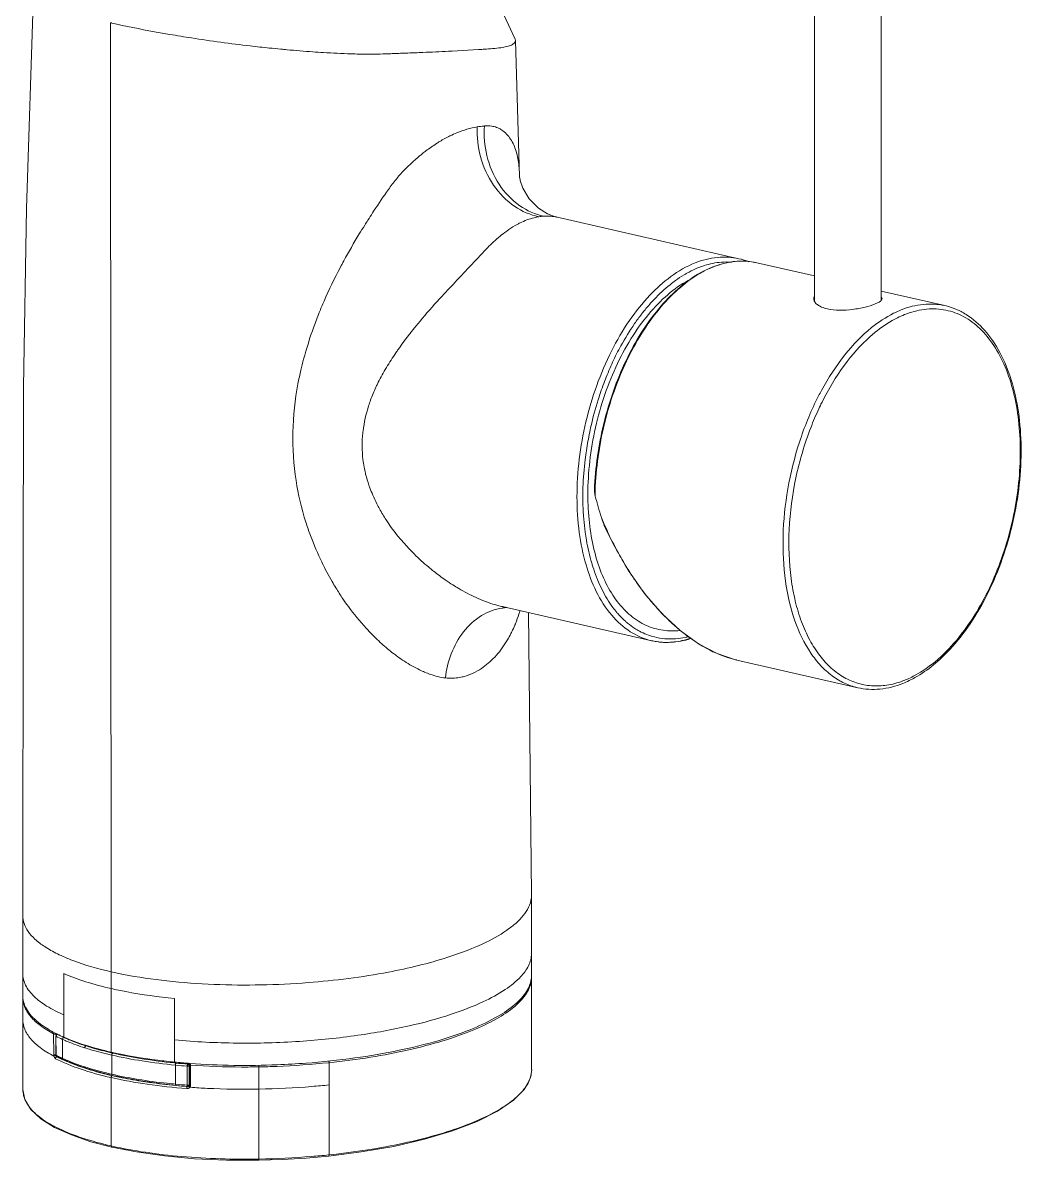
# Model space of a CAD drawing. Header units: inches. Extents: x 20229 to 21001, y -6726 to -5634.
# Drawn here: x 20398.7 to 20458.6, y -5849.9 to -5781.7 of the extents above; entities that cross this region are included whole.
import ezdxf

# ---------------------------------------------------------------- set-up
doc = ezdxf.new("R2010")
doc.units = ezdxf.units.IN
doc.header["$LTSCALE"] = 4.84
doc.header["$MEASUREMENT"] = 0
doc.layers.get('0').update_dxf_attribs({"linetype": 'CONTINUOUS', "lineweight": 13})

msp = doc.modelspace()

# ---------------------------------------------------------------- linework, layer by layer
at = {"color": 7, "linetype": 'Continuous'}
for p, q in [((20446.179, -5798.376), (20446.163, -5771.546)), ((20450.179, -5798.305), (20450.163, -5771.544)), ((20403.946, -5781.651), (20403.98, -5838.563)), ((20427.534, -5783.12), (20427.479, -5783.129)), ((20428.188, -5782.844), (20428.229, -5782.724)), ((20428.229, -5782.724), (20428.208, -5782.641)), ((20428.229, -5782.724), (20428.483, -5790.886)), ((20424.431, -5783.35), (20424.216, -5783.361)), ((20426.026, -5783.261), (20424.431, -5783.35)), ((20426.11, -5783.256), (20426.026, -5783.261)), ((20426.332, -5787.846), (20426.371, -5787.842)), ((20441.632, -5795.8), (20430.664, -5793.298)), ((20430.694, -5793.305), (20430.668, -5793.299)), ((20426.029, -5795.7), (20426.049, -5795.678)), ((20442.706, -5796.042), (20446.178, -5796.834)), ((20424.965, -5796.84), (20424.823, -5796.99)), ((20424.349, -5797.491), (20424.22, -5797.629)), ((20450.179, -5797.747), (20453.988, -5798.615)), ((20449.588, -5800.4), (20449.583, -5800.405)), ((20449.59, -5800.409), (20449.585, -5800.414)), ((20432.973, -5809.665), (20432.971, -5809.722)), ((20433.012, -5809.687), (20432.989, -5809.68)), ((20427.441, -5816.666), (20427.435, -5816.665)), ((20427.435, -5816.665), (20427.435, -5816.665)), ((20427.435, -5816.665), (20436.404, -5818.711)), ((20429.195, -5833.954), (20429.014, -5817.025)), ((20441.513, -5819.874), (20448.762, -5821.527)), ((20429.195, -5833.977), (20429.195, -5833.954)), ((20429.198, -5837.468), (20429.196, -5833.977)), ((20398.681, -5840.007), (20398.678, -5835.185)), ((20429.197, -5837.458), (20429.198, -5838.801)), ((20429.197, -5837.468), (20429.198, -5837.463)), ((20401.14, -5842.485), (20401.138, -5838.671)), ((20403.981, -5839.57), (20403.98, -5838.563)), ((20429.198, -5838.793), (20429.197, -5838.801)), ((20429.202, -5838.899), (20429.205, -5844.428)), ((20403.984, -5843.384), (20403.981, -5839.57)), ((20398.684, -5840.101), (20398.684, -5840.095)), ((20398.688, -5845.63), (20398.685, -5840.101)), ((20398.686, -5840.101), (20398.686, -5840.095)), ((20407.777, -5840.166), (20407.78, -5843.979)), ((20400.534, -5843.526), (20400.533, -5842.286)), ((20400.659, -5842.412), (20400.66, -5843.556)), ((20400.674, -5843.571), (20400.673, -5842.427)), ((20400.7, -5842.331), (20400.7, -5842.29)), ((20400.762, -5842.303), (20400.722, -5842.319)), ((20401.133, -5842.497), (20401.147, -5842.503)), ((20401.133, -5842.497), (20401.147, -5842.503)), ((20401.064, -5843.759), (20401.064, -5842.615)), ((20400.73, -5843.663), (20400.722, -5843.649)), ((20400.73, -5843.663), (20400.741, -5843.658)), ((20401.086, -5843.835), (20401.091, -5843.837)), ((20401.112, -5843.835), (20401.106, -5843.833)), ((20401.108, -5843.831), (20401.113, -5843.833)), ((20404.015, -5844.707), (20404.015, -5843.563)), ((20407.802, -5843.981), (20407.78, -5843.979)), ((20407.801, -5843.981), (20407.78, -5843.979)), ((20407.842, -5845.305), (20407.841, -5844.161)), ((20408.548, -5845.367), (20408.547, -5844.223)), ((20408.679, -5844.056), (20408.573, -5844.098)), ((20408.713, -5844.059), (20408.629, -5844.053)), ((20408.714, -5844.058), (20408.63, -5844.052)), ((20408.654, -5845.366), (20408.653, -5844.126)), ((20408.74, -5844.156), (20408.729, -5844.156)), ((20408.73, -5845.395), (20408.729, -5844.156)), ((20408.74, -5844.156), (20408.742, -5844.118)), ((20408.74, -5844.156), (20408.741, -5845.491)), ((20408.742, -5844.118), (20408.752, -5844.061)), ((20412.838, -5844.172), (20412.841, -5844.267)), ((20412.845, -5849.796), (20412.842, -5844.267)), ((20417.052, -5844.015), (20417.055, -5849.544)), ((20429.206, -5844.424), (20429.206, -5844.428)), ((20403.988, -5849.009), (20403.985, -5844.909)), ((20404.046, -5844.79), (20404.056, -5844.792)), ((20404.046, -5844.79), (20404.056, -5844.792)), ((20407.337, -5845.252), (20407.33, -5845.251)), ((20407.337, -5845.252), (20407.33, -5845.252)), ((20398.69, -5845.63), (20398.69, -5845.629)), ((20407.863, -5845.373), (20407.855, -5845.366)), ((20407.865, -5845.374), (20407.863, -5845.373)), ((20408.568, -5845.435), (20408.543, -5845.445)), ((20408.562, -5845.432), (20408.553, -5845.413)), ((20408.566, -5845.435), (20408.562, -5845.432)), ((20408.604, -5845.433), (20408.604, -5845.433)), ((20408.605, -5845.434), (20408.636, -5845.413)), ((20408.632, -5845.362), (20408.606, -5845.366)), ((20408.611, -5845.43), (20408.627, -5845.421)), ((20408.627, -5845.421), (20408.638, -5845.408)), ((20408.653, -5845.356), (20408.632, -5845.362)), ((20408.636, -5845.413), (20408.645, -5845.402)), ((20408.638, -5845.408), (20408.649, -5845.384)), ((20408.64, -5845.414), (20408.641, -5845.405)), ((20408.649, -5845.384), (20408.653, -5845.356)), ((20408.654, -5845.366), (20408.651, -5845.385)), ((20408.655, -5845.37), (20408.654, -5845.366)), ((20408.701, -5845.488), (20408.668, -5845.46)), ((20408.741, -5845.491), (20408.701, -5845.488)), ((20417.055, -5849.544), (20417.027, -5849.547)), ((20417.055, -5849.544), (20417.027, -5849.546))]:
    msp.add_line(p, q, dxfattribs=at)
for points in [[(20428.208, -5782.643), (20425.09, -5775.913), (20422.242, -5769.701), (20419.933, -5764.562)], [(20398.678, -5835.185), (20398.702, -5815.195), (20398.732, -5803.508), (20398.912, -5792.797), (20399.319, -5779.85)], [(20428.507, -5791.05), (20428.484, -5790.902), (20428.483, -5790.886)], [(20430.668, -5793.299), (20430.575, -5793.275), (20430.155, -5793.111), (20429.61, -5792.764), (20429.06, -5792.207), (20428.682, -5791.58), (20428.522, -5791.119), (20428.507, -5791.05)], [(20433.622, -5811.94), (20434.111, -5812.947), (20434.998, -5814.487), (20435.974, -5815.875), (20437.019, -5817.085), (20438.11, -5818.094), (20439.223, -5818.893), (20440.336, -5819.478), (20441.426, -5819.85), (20441.514, -5819.863)], [(20400.714, -5843.644), (20400.837, -5843.706), (20400.976, -5843.773), (20401.106, -5843.833)], [(20401.113, -5843.833), (20401.524, -5844.008), (20401.975, -5844.18), (20402.438, -5844.338)], [(20402.438, -5844.338), (20402.944, -5844.492), (20403.495, -5844.642), (20404.054, -5844.778)], [(20417.032, -5849.614), (20418.972, -5849.37), (20420.93, -5849.031), (20422.78, -5848.607), (20424.464, -5848.107), (20425.938, -5847.543), (20427.164, -5846.926), (20428.116, -5846.272), (20428.775, -5845.593), (20429.128, -5844.92), (20429.206, -5844.424)], [(20404.054, -5844.78), (20404.933, -5844.963), (20405.878, -5845.126), (20406.864, -5845.264), (20407.863, -5845.375)], [(20398.69, -5845.629), (20398.803, -5846.216), (20399.169, -5846.82), (20399.771, -5847.381), (20400.586, -5847.892), (20401.593, -5848.351), (20402.767, -5848.752), (20404.028, -5849.081)], [(20407.865, -5845.374), (20408.094, -5845.395), (20408.342, -5845.417), (20408.566, -5845.436)], [(20408.651, -5845.385), (20408.644, -5845.401), (20408.642, -5845.403)], [(20404.028, -5849.081), (20405.493, -5849.369), (20407.174, -5849.606), (20408.989, -5849.771), (20410.91, -5849.859), (20412.84, -5849.865)], [(20412.84, -5849.865), (20414.234, -5849.819), (20415.679, -5849.732), (20417.032, -5849.614)]]:
    msp.add_lwpolyline(points, dxfattribs=at)
for centre, radius, start, end in [((20408.692, -5760.209), 21.961, 257.51831, 257.69742), ((20422.443, -5694.62), 88.994, 260.33125, 261.18695), ((20417.614, -5745.117), 38.274, 263.79274, 264.81855), ((20421.879, -5702.871), 80.734, 264.51179, 264.77829), ((20421.471, -5707.689), 75.898, 264.75362, 265.92781), ((20418.585, -5750.388), 33.103, 265.66245, 266.76661), ((20419.329, -5760.516), 23.016, 268.85309, 269.20286), ((20418.654, -5722.599), 60.943, 271.98617, 272.11538), ((20418.169, -5699.425), 84.119, 271.86296, 272.45674), ((20417.478, -5664.285), 119.26, 272.06473, 272.50217), ((20413.917, -5576.129), 207.487, 272.42192, 272.84512), ((20426.499, -5789.478), 1.666, 53.68111, 59.09612), ((20429.58, -5798.12), 11.057, 128.77154, 129.92558), ((20424.265, -5790.554), 4.179, 13.59305, 15.34781), ((20430.118, -5796.062), 2.818, 92.02307, 93.74265), ((20430.122, -5796.188), 2.944, 90.49568, 92.02677), ((20430.135, -5796.157), 2.913, 86.52209, 90.74179), ((20430.133, -5795.98), 2.737, 85.36867, 86.2618), ((20430.223, -5795.26), 2.011, 78.79998, 81.17512), ((20430.251, -5795.113), 1.862, 77.16443, 78.76884), ((20468.297, -5824.597), 57.969, 147.54842, 147.89957), ((20431.517, -5799.466), 6.545, 124.99508, 125.58775), ((20431.419, -5799.326), 6.374, 124.24958, 124.99527), ((20432.786, -5801.079), 8.599, 130.32991, 131.08537), ((20451.655, -5819.381), 34.893, 136.6286, 137.20843), ((20441.115, -5809.195), 20.236, 136.81571, 137.09899), ((20435.68, -5804.172), 12.835, 134.75266, 136.56177), ((20447.879, -5812.067), 34.018, 151.69009, 152.40977), ((20440.717, -5799.791), 4.095, 69.49254, 77.0867), ((20440.753, -5799.635), 3.935, 67.85416, 77.08471), ((20442.167, -5801.504), 5.608, 111.77581, 112.09166), ((20598.269, -5961.145), 238.81, 136.57651, 136.74184), ((20474.472, -5844.996), 69.057, 136.69219, 137.41597), ((20462.136, -5833.408), 52.133, 137.61972, 137.7729), ((20441.232, -5809.058), 26.719, 157.96953, 159.94237), ((20398.847, -5782.242), 29.281, 321.6817, 322.24417), ((20455.212, -5806.859), 8.565, 128.15149, 131.04585), ((20438.395, -5813.191), 20.939, 142.33542, 145.21725), ((20455.55, -5807.253), 9.083, 131.06343, 131.60845), ((20440.078, -5814.24), 22.92, 146.05494, 148.67697), ((20439.85, -5814.171), 22.693, 145.28049, 145.87699), ((20449.92, -5809.375), 17.486, 153.26591, 156.87197), ((20434.246, -5806.876), 19.389, 166.90663, 169.39215), ((20431.442, -5809.004), 12.821, 149.23805, 153.66181), ((20440.239, -5814.3), 23.089, 148.75673, 149.11098), ((20450.976, -5809.813), 18.629, 156.90885, 160.38151), ((20429.101, -5807.763), 10.173, 155.28124, 159.91252), ((20429.987, -5808.204), 11.162, 154.0272, 155.12398), ((20428.171, -5807.398), 9.174, 160.05728, 162.41343), ((20461.638, -5811.869), 17.119, 152.14548, 153.3561), ((20461.316, -5811.699), 16.755, 151.47297, 152.14366), ((20462.847, -5812.462), 18.116, 154.99178, 158.89001), ((20462.269, -5812.196), 17.48, 154.59963, 154.97998), ((20462.179, -5812.153), 17.38, 154.45959, 154.5994), ((20462.009, -5812.072), 17.192, 153.49928, 154.46107), ((20452.201, -5810.269), 19.933, 166.65328, 169.83696), ((20425.978, -5807.023), 6.942, 173.53239, 186.75565), ((20426.34, -5807.018), 7.3, 173.04625, 173.88878), ((20451.62, -5810.2), 19.35, 169.73547, 172.98449), ((20426.382, -5806.946), 7.352, 186.97725, 190.60646), ((20426.506, -5806.923), 7.479, 190.6036, 193.49412), ((20426.604, -5806.854), 7.59, 193.83109, 195.56559), ((20426.948, -5806.77), 7.943, 195.48453, 200.472), ((20427.52, -5806.588), 8.543, 200.2741, 203.33119), ((20435.967, -5809.79), 2.957, 178.0097, 184.78105), ((20428.118, -5806.36), 9.183, 203.15944, 206.78581), ((20428.645, -5806.107), 9.767, 206.71931, 208.73094), ((20449, -5810.055), 16.725, 180.06248, 183.76086), ((20452.371, -5805.192), 19.947, 194.05551, 197.91238), ((20429.377, -5805.689), 10.61, 208.80633, 212.99053), ((20429.793, -5805.38), 11.127, 213.16037, 213.89328), ((20430.023, -5805.23), 11.402, 213.87211, 219.20048), ((20454.104, -5802.791), 22.403, 202.39261, 204.07301), ((20433.191, -5805.986), 18.408, 200.36503, 205.88243), ((20431.057, -5804.439), 12.703, 219.02051, 220.61181), ((20431.531, -5804.028), 13.329, 220.62734, 224.72207), ((20431.81, -5803.757), 13.719, 224.70448, 225.30413), ((20431.889, -5803.714), 13.806, 225.19357, 230.0837), ((20451.674, -5803.988), 19.693, 209.47195, 209.94206), ((20432.151, -5803.395), 14.218, 230.099, 230.41858), ((20431.561, -5804.205), 13.216, 235.22019, 237.61767), ((20449.514, -5805.362), 17.132, 213.87686, 216.36524), ((20432.178, -5806.457), 17.295, 211.66305, 214.25641), ((20448.71, -5805.96), 16.13, 216.34844, 219.30073), ((20430.096, -5806.852), 10.187, 245.51359, 246.01478), ((20429.458, -5808.33), 8.578, 245.89507, 248.00731), ((20429.581, -5808.09), 8.846, 247.84936, 251.29364), ((20447.997, -5806.549), 15.205, 219.28401, 222.36872), ((20428.799, -5810.684), 6.134, 256.83874, 257.15238), ((20428.799, -5810.684), 6.135, 257.1592, 257.62511), ((20427.915, -5819.888), 3.173, 93.52535, 98.46758), ((20428.738, -5810.965), 5.847, 257.61603, 259.52561), ((20447.284, -5807.205), 14.236, 222.35193, 225.27683), ((20422.941, -5815.54), 5.713, 336.88495, 337.22348), ((20422.875, -5815.512), 5.784, 337.22426, 337.89571), ((20445.54, -5809.101), 11.659, 229.53933, 231.39208), ((20437.517, -5814.766), 3.835, 255.67225, 265.21489), ((20437.51, -5797.9), 20.215, 270.29474, 271.67916), ((20437.272, -5814.905), 3.903, 257.15235, 261.43409), ((20437.285, -5814.792), 4.017, 261.49681, 271.78497), ((20444.193, -5810.957), 9.364, 237.78206, 238.21557), ((20426.874, -5811.808), 9.712, 233.88313, 236.90627), ((20425.31, -5814.597), 6.509, 247.16099, 250.35728), ((20424.245, -5817.548), 3.426, 285.552, 294.97148), ((20424.084, -5817.234), 3.779, 295.17926, 303.8939), ((20409.352, -5814.982), 24.185, 257.16733, 258.95113), ((20427.653, -5838.792), 1.544, 352.15454, 356.11168), ((20427.678, -5838.794), 1.52, 356.11801, 359.70894), ((20427.703, -5838.898), 1.499, 355.20413, 356.20099), ((20427.726, -5838.9), 1.476, 356.19478, 0.02643), ((20400.142, -5840.006), 1.461, 180.03327, 183.49265), ((20400.142, -5840.006), 1.461, 183.73959, 185.71025), ((20400.759, -5842.411), 0.1, 111.77562, 180.03435), ((20404.718, -5834.525), 8.877, 242.88891, 245.68884), ((20404.567, -5834.587), 8.609, 243.50587, 243.69708), ((20404.967, -5833.759), 9.528, 243.74998, 246.31365), ((20404.761, -5834.5), 8.781, 242.88702, 245.59842), ((20400.76, -5843.555), 0.1, 180.03435, 242.86117), ((20400.746, -5843.583), 0.0691, 234.80465, 242.8497), ((20400.744, -5843.742), 0.0802, 100.14111, 105.07582), ((20404.597, -5836.115), 8.481, 242.87272, 244.43821), ((20404.968, -5835.345), 9.335, 244.4237, 245.42841), ((20401.133, -5843.774), 0.0648, 238.62037, 245.52118), ((20409.296, -5820.652), 23.382, 256.84341, 257.09709), ((20411.457, -5806.987), 37.223, 264.3197, 264.47173), ((20411.609, -5804.745), 39.42, 264.45698, 265.66428), ((20411.651, -5804.85), 39.495, 264.46407, 265.49291), ((20411.653, -5805.024), 39.196, 264.46395, 265.49293), ((20408.753, -5844.126), 0.1, 134.96375, 180.03435), ((20409.151, -5844.156), 0.422, 174.73597, 179.97581), ((20427.738, -5844.425), 1.467, 358.93389, 359.88968), ((20411.435, -5808.355), 37.124, 263.6627, 264.44526), ((20427.362, -5844.341), 1.855, 337.98044, 340.86139), ((20411.656, -5805.949), 39.54, 264.46465, 265.49232), ((20411.598, -5806.666), 38.9, 264.48103, 265.4961), ((20408.54, -5845.262), 0.182, 271.02639, 279.06266), ((20408.573, -5845.338), 0.1, 265.49211, 287.87403), ((20408.542, -5845.274), 0.171, 279.06253, 286.13804), ((20408.545, -5845.286), 0.158, 286.15155, 291.67689), ((20408.654, -5845.411), 0.0144, 146.30279, 156.09397), ((20400.94, -5845.257), 2.341, 213.8839, 217.12193), ((20409.043, -5826.842), 22.736, 257.1525, 257.28122)]:
    msp.add_arc(centre, radius, start, end, dxfattribs=at)
for points, knots in [([(20407.496, -5782.35), (20407.188, -5782.298), (20406.022, -5782.092), (20404.862, -5781.858), (20404.013, -5781.666)], [0, 0, 0, 0, 0.264352, 1, 1, 1, 1]), ([(20413.476, -5783.167), (20413.091, -5783.127), (20411.532, -5782.955), (20409.976, -5782.745), (20408.808, -5782.564)], [0, 0, 0, 0, 0.246332, 1, 1, 1, 1]), ([(20426.112, -5783.256), (20426.239, -5783.247), (20426.695, -5783.215), (20427.152, -5783.177), (20427.479, -5783.13)], [0, 0, 0, 0, 0.278465, 1, 1, 1, 1]), ([(20427.534, -5783.12), (20427.65, -5783.1), (20427.848, -5783.054), (20428.037, -5782.971), (20428.105, -5782.922)], [0, 0, 0, 0, 0.584682, 1, 1, 1, 1]), ([(20428.188, -5782.844), (20428.183, -5782.851), (20428.158, -5782.88), (20428.129, -5782.905), (20428.105, -5782.922)], [0, 0, 0, 0, 0.227412, 1, 1, 1, 1]), ([(20418.868, -5783.528), (20418.7, -5783.525), (20417.983, -5783.507), (20417.266, -5783.472), (20416.718, -5783.438)], [0, 0, 0, 0, 0.234412, 1, 1, 1, 1]), ([(20419.009, -5783.53), (20419.168, -5783.534), (20419.754, -5783.543), (20420.34, -5783.524), (20420.767, -5783.505)], [0, 0, 0, 0, 0.271422, 1, 1, 1, 1]), ([(20424.305, -5788.435), (20424.441, -5788.368), (20424.965, -5788.132), (20425.523, -5787.964), (20425.941, -5787.898)], [0, 0, 0, 0, 0.264612, 1, 1, 1, 1]), ([(20425.941, -5787.898), (20425.915, -5788.492), (20426.052, -5789.731), (20426.815, -5791.422), (20428.062, -5792.71), (20429.122, -5793.177), (20429.636, -5793.284)], [0, 0, 0, 0, 0.253447, 0.521426, 0.776366, 1, 1, 1, 1]), ([(20426.371, -5787.842), (20426.329, -5788.435), (20426.429, -5789.672), (20427.148, -5791.373), (20428.37, -5792.671), (20429.421, -5793.141), (20429.933, -5793.25)], [0, 0, 0, 0, 0.254551, 0.521979, 0.77598, 1, 1, 1, 1]), ([(20426.946, -5787.879), (20426.9, -5787.867), (20426.711, -5787.831), (20426.516, -5787.829), (20426.371, -5787.842)], [0, 0, 0, 0, 0.244383, 1, 1, 1, 1]), ([(20427.355, -5788.048), (20427.323, -5788.03), (20427.194, -5787.959), (20427.054, -5787.906), (20426.946, -5787.879)], [0, 0, 0, 0, 0.244278, 1, 1, 1, 1]), ([(20423.492, -5788.897), (20423.56, -5788.853), (20423.824, -5788.689), (20424.097, -5788.538), (20424.305, -5788.437)], [0, 0, 0, 0, 0.256939, 1, 1, 1, 1]), ([(20427.486, -5788.135), (20427.689, -5788.288), (20428.038, -5788.696), (20428.224, -5789.19), (20428.295, -5789.447)], [0, 0, 0, 0, 0.486923, 1, 1, 1, 1]), ([(20422.655, -5789.5), (20422.724, -5789.445), (20422.996, -5789.234), (20423.278, -5789.036), (20423.493, -5788.897)], [0, 0, 0, 0, 0.256137, 1, 1, 1, 1]), ([(20422.483, -5789.64), (20422.393, -5789.713), (20422.022, -5790.026), (20421.673, -5790.365), (20421.424, -5790.637)], [0, 0, 0, 0, 0.240271, 1, 1, 1, 1]), ([(20428.48, -5790.816), (20428.476, -5790.706), (20428.454, -5790.288), (20428.399, -5789.871), (20428.327, -5789.572)], [0, 0, 0, 0, 0.263603, 1, 1, 1, 1]), ([(20421.424, -5790.637), (20421.264, -5790.815), (20420.94, -5791.195), (20420.649, -5791.6), (20420.5, -5791.812)], [0, 0, 0, 0, 0.480788, 1, 1, 1, 1]), ([(20419.38, -5793.492), (20419.472, -5793.346), (20419.835, -5792.779), (20420.211, -5792.22), (20420.501, -5791.812)], [0, 0, 0, 0, 0.256287, 1, 1, 1, 1]), ([(20429.636, -5793.284), (20429.543, -5793.299), (20429.154, -5793.38), (20428.779, -5793.524), (20428.507, -5793.658)], [0, 0, 0, 0, 0.237169, 1, 1, 1, 1]), ([(20419.19, -5793.792), (20419.081, -5793.966), (20418.645, -5794.67), (20418.229, -5795.388), (20417.93, -5795.934)], [0, 0, 0, 0, 0.247802, 1, 1, 1, 1]), ([(20428.507, -5793.658), (20428.45, -5793.686), (20428.218, -5793.807), (20427.995, -5793.945), (20427.831, -5794.057)], [0, 0, 0, 0, 0.241757, 1, 1, 1, 1]), ([(20427.136, -5794.598), (20427.094, -5794.634), (20426.926, -5794.783), (20426.763, -5794.937), (20426.643, -5795.057)], [0, 0, 0, 0, 0.244277, 1, 1, 1, 1]), ([(20427.708, -5794.144), (20427.667, -5794.173), (20427.501, -5794.295), (20427.34, -5794.424), (20427.221, -5794.524)], [0, 0, 0, 0, 0.24425, 1, 1, 1, 1]), ([(20424.965, -5796.84), (20425.059, -5796.741), (20425.414, -5796.363), (20425.768, -5795.982), (20426.028, -5795.7)], [0, 0, 0, 0, 0.261563, 1, 1, 1, 1]), ([(20439.01, -5796.053), (20437.978, -5796.466), (20436.533, -5797.596), (20435.003, -5799.53), (20434.315, -5800.708), (20433.997, -5801.337)], [0, 0, 0, 0, 0.450192, 0.714358, 1, 1, 1, 1]), ([(20441.629, -5795.799), (20441.211, -5795.703), (20440.306, -5795.653), (20439.435, -5795.883), (20439.01, -5796.053)], [0, 0, 0, 0, 0.483862, 1, 1, 1, 1]), ([(20439.176, -5796.733), (20439.727, -5796.406), (20440.614, -5796.033), (20441.84, -5795.911), (20442.425, -5795.978), (20442.706, -5796.042)], [0, 0, 0, 0, 0.523407, 0.765063, 1, 1, 1, 1]), ([(20439.209, -5796.337), (20439.323, -5796.29), (20439.77, -5796.13), (20440.241, -5796.037), (20440.591, -5796.009)], [0, 0, 0, 0, 0.259735, 1, 1, 1, 1]), ([(20440.086, -5796.297), (20440.512, -5796.127), (20441.383, -5795.897), (20442.287, -5795.947), (20442.706, -5796.042)], [0, 0, 0, 0, 0.516133, 1, 1, 1, 1]), ([(20416.463, -5799.036), (20416.556, -5798.804), (20416.942, -5797.88), (20417.378, -5796.976), (20417.729, -5796.311)], [0, 0, 0, 0, 0.249358, 1, 1, 1, 1]), ([(20432.973, -5809.665), (20433.02, -5808.324), (20433.308, -5806.31), (20434.073, -5803.742), (20434.824, -5801.92), (20435.73, -5800.262), (20436.766, -5798.815), (20437.901, -5797.621), (20438.746, -5796.988), (20439.176, -5796.733)], [0, 0, 0, 0, 0.270984, 0.407381, 0.54066, 0.668331, 0.788295, 0.899059, 1, 1, 1, 1]), ([(20433.012, -5809.687), (20433.059, -5808.348), (20433.347, -5806.335), (20434.108, -5803.768), (20434.856, -5801.946), (20435.758, -5800.287), (20436.788, -5798.839), (20437.916, -5797.643), (20438.755, -5797.007), (20439.181, -5796.75)], [0, 0, 0, 0, 0.271041, 0.407499, 0.540854, 0.668599, 0.788599, 0.899304, 1, 1, 1, 1]), ([(20438.517, -5796.67), (20438.459, -5796.702), (20438.223, -5796.84), (20437.996, -5796.991), (20437.829, -5797.112)], [0, 0, 0, 0, 0.244611, 1, 1, 1, 1]), ([(20439.209, -5796.337), (20439.151, -5796.361), (20438.915, -5796.46), (20438.686, -5796.575), (20438.517, -5796.67)], [0, 0, 0, 0, 0.24482, 1, 1, 1, 1]), ([(20439.181, -5796.75), (20439.253, -5796.707), (20439.537, -5796.543), (20439.832, -5796.4), (20440.058, -5796.308)], [0, 0, 0, 0, 0.256851, 1, 1, 1, 1]), ([(20432.577, -5809.95), (20432.576, -5809.282), (20432.657, -5807.927), (20433.001, -5805.914), (20433.558, -5803.948), (20434.309, -5802.096), (20435.228, -5800.423), (20436.286, -5798.985), (20437.447, -5797.829), (20438.311, -5797.244), (20438.748, -5797.022)], [0, 0, 0, 0, 0.134336, 0.271924, 0.409562, 0.544047, 0.672404, 0.792139, 0.901531, 1, 1, 1, 1]), ([(20437.829, -5797.112), (20437.719, -5797.192), (20437.268, -5797.536), (20436.85, -5797.925), (20436.556, -5798.239)], [0, 0, 0, 0, 0.2403, 1, 1, 1, 1]), ([(20446.178, -5798.039), (20446.17, -5798.052), (20446.143, -5798.104), (20446.129, -5798.163), (20446.129, -5798.206)], [0, 0, 0, 0, 0.261944, 1, 1, 1, 1]), ([(20446.129, -5798.206), (20446.129, -5798.269), (20446.178, -5798.41), (20446.353, -5798.579), (20446.616, -5798.719), (20446.826, -5798.782), (20446.942, -5798.809)], [0, 0, 0, 0, 0.175317, 0.392246, 0.666868, 1, 1, 1, 1]), ([(20449.814, -5798.515), (20449.874, -5798.491), (20449.982, -5798.443), (20450.131, -5798.358), (20450.229, -5798.265), (20450.229, -5798.204)], [0, 0, 0, 0, 0.36631, 0.652604, 1, 1, 1, 1]), ([(20450.229, -5798.204), (20450.229, -5798.195), (20450.225, -5798.159), (20450.201, -5798.127), (20450.181, -5798.107)], [0, 0, 0, 0, 0.225459, 1, 1, 1, 1]), ([(20421.997, -5800.17), (20422.121, -5800.015), (20422.616, -5799.402), (20423.134, -5798.807), (20423.532, -5798.371)], [0, 0, 0, 0, 0.251221, 1, 1, 1, 1]), ([(20436.556, -5798.239), (20436.504, -5798.294), (20436.295, -5798.518), (20436.096, -5798.751), (20435.951, -5798.931)], [0, 0, 0, 0, 0.245577, 1, 1, 1, 1]), ([(20449.814, -5798.515), (20449.62, -5798.593), (20449.172, -5798.724), (20448.452, -5798.858), (20447.688, -5798.909), (20447.178, -5798.862), (20446.942, -5798.809)], [0, 0, 0, 0, 0.214828, 0.477873, 0.751588, 1, 1, 1, 1]), ([(20451.368, -5798.87), (20451.216, -5798.931), (20450.585, -5799.216), (20450.003, -5799.604), (20449.593, -5799.936)], [0, 0, 0, 0, 0.236792, 1, 1, 1, 1]), ([(20453.988, -5798.615), (20453.569, -5798.52), (20452.665, -5798.47), (20451.794, -5798.7), (20451.368, -5798.87)], [0, 0, 0, 0, 0.483867, 1, 1, 1, 1]), ([(20454.228, -5819.193), (20454.611, -5818.791), (20455.34, -5817.893), (20456.28, -5816.377), (20457.085, -5814.68), (20457.946, -5812.236), (20458.445, -5809.668), (20458.548, -5807.112), (20458.422, -5805.299), (20458.099, -5803.624), (20457.585, -5802.133), (20456.893, -5800.87), (20456.036, -5799.869), (20455.033, -5799.168), (20453.913, -5798.802), (20452.723, -5798.789), (20451.948, -5799.002), (20451.568, -5799.154)], [0, 0, 0, 0, 0.064918, 0.134621, 0.20807, 0.283968, 0.437058, 0.511448, 0.582486, 0.649039, 0.710314, 0.766005, 0.816465, 0.862873, 0.907259, 0.952165, 1, 1, 1, 1]), ([(20457.972, -5803.068), (20457.795, -5802.5), (20457.371, -5801.443), (20456.463, -5800.085), (20455.501, -5799.245), (20454.654, -5798.808), (20454.211, -5798.666), (20453.988, -5798.615)], [0, 0, 0, 0, 0.285817, 0.543586, 0.778095, 0.889912, 1, 1, 1, 1]), ([(20435.951, -5798.931), (20435.902, -5798.992), (20435.704, -5799.241), (20435.515, -5799.498), (20435.379, -5799.695)], [0, 0, 0, 0, 0.246022, 1, 1, 1, 1]), ([(20451.568, -5799.154), (20451.427, -5799.21), (20450.844, -5799.471), (20450.305, -5799.824), (20449.922, -5800.124)], [0, 0, 0, 0, 0.237485, 1, 1, 1, 1]), ([(20415.362, -5802.484), (20415.413, -5802.266), (20415.632, -5801.392), (20415.906, -5800.532), (20416.135, -5799.895)], [0, 0, 0, 0, 0.248763, 1, 1, 1, 1]), ([(20434.303, -5801.509), (20434.384, -5801.347), (20434.711, -5800.725), (20435.081, -5800.125), (20435.379, -5799.695)], [0, 0, 0, 0, 0.256488, 1, 1, 1, 1]), ([(20449.593, -5799.936), (20449.001, -5800.415), (20447.878, -5801.591), (20447, -5802.951), (20446.595, -5803.698)], [0, 0, 0, 0, 0.472552, 1, 1, 1, 1]), ([(20449.518, -5800.462), (20448.938, -5800.977), (20447.849, -5802.217), (20447.008, -5803.63), (20446.624, -5804.401)], [0, 0, 0, 0, 0.473931, 1, 1, 1, 1]), ([(20433.997, -5801.337), (20433.319, -5802.682), (20432.3, -5805.553), (20431.924, -5808.576), (20431.925, -5810.088)], [0, 0, 0, 0, 0.499051, 1, 1, 1, 1]), ([(20415.072, -5809.096), (20414.924, -5808.141), (20414.796, -5806.196), (20415.01, -5804.261), (20415.189, -5803.307)], [0, 0, 0, 0, 0.498882, 1, 1, 1, 1]), ([(20433.428, -5803.558), (20433.367, -5803.73), (20433.13, -5804.424), (20432.93, -5805.131), (20432.806, -5805.668)], [0, 0, 0, 0, 0.248567, 1, 1, 1, 1]), ([(20454.283, -5819.243), (20454.731, -5818.762), (20455.574, -5817.68), (20456.626, -5815.845), (20457.483, -5813.796), (20458.114, -5811.608), (20458.494, -5809.363), (20458.611, -5807.145), (20458.458, -5805.035), (20458.167, -5803.695), (20457.972, -5803.067)], [0, 0, 0, 0, 0.114373, 0.237547, 0.367105, 0.5, 0.632895, 0.762453, 0.885627, 1, 1, 1, 1]), ([(20446.336, -5804.192), (20445.915, -5805.031), (20445.198, -5806.803), (20444.51, -5809.58), (20444.221, -5812.386), (20444.348, -5815.059), (20444.886, -5817.446), (20445.687, -5819.149), (20446.52, -5820.21), (20447.202, -5820.826), (20447.95, -5821.278), (20448.49, -5821.465), (20448.762, -5821.527)], [0, 0, 0, 0, 0.144974, 0.293742, 0.440313, 0.578966, 0.70505, 0.815926, 0.865848, 0.912578, 0.956928, 1, 1, 1, 1]), ([(20445.947, -5805.937), (20445.57, -5806.912), (20444.978, -5808.922), (20444.573, -5811.976), (20444.653, -5814.473), (20444.991, -5816.317), (20445.361, -5817.554), (20445.848, -5818.653), (20446.444, -5819.596), (20447.14, -5820.363), (20447.927, -5820.939), (20448.788, -5821.308), (20449.705, -5821.458), (20450.655, -5821.387), (20451.275, -5821.202), (20451.581, -5821.08)], [0, 0, 0, 0, 0.157456, 0.314146, 0.462412, 0.531426, 0.596189, 0.656391, 0.712032, 0.763498, 0.811627, 0.857709, 0.903369, 0.950306, 1, 1, 1, 1]), ([(20432.275, -5810.073), (20432.274, -5809.889), (20432.286, -5809.142), (20432.347, -5808.396), (20432.415, -5807.837)], [0, 0, 0, 0, 0.246211, 1, 1, 1, 1]), ([(20415.933, -5812.392), (20415.836, -5812.131), (20415.466, -5811.056), (20415.202, -5809.944), (20415.071, -5809.096)], [0, 0, 0, 0, 0.245185, 1, 1, 1, 1]), ([(20432.971, -5809.722), (20432.97, -5809.775), (20432.985, -5809.881), (20433.008, -5809.985), (20433.021, -5810.036)], [0, 0, 0, 0, 0.498499, 1, 1, 1, 1]), ([(20432.989, -5809.68), (20432.987, -5809.679), (20432.98, -5809.676), (20432.973, -5809.67), (20432.973, -5809.665)], [0, 0, 0, 0, 0.350153, 1, 1, 1, 1]), ([(20431.925, -5810.088), (20431.925, -5810.8), (20432.009, -5812.176), (20432.503, -5814.627), (20433.276, -5816.317), (20434.007, -5817.179)], [0, 0, 0, 0, 0.284456, 0.548455, 1, 1, 1, 1]), ([(20437.614, -5818.115), (20437.264, -5818.117), (20436.554, -5818.021), (20435.559, -5817.567), (20434.677, -5816.826), (20433.931, -5815.829), (20433.334, -5814.606), (20432.898, -5813.189), (20432.634, -5811.615), (20432.577, -5810.516), (20432.577, -5809.95)], [0, 0, 0, 0, 0.099164, 0.19938, 0.305682, 0.421731, 0.549438, 0.689135, 0.839925, 1, 1, 1, 1]), ([(20432.311, -5811.152), (20432.317, -5811.24), (20432.344, -5811.589), (20432.382, -5811.937), (20432.418, -5812.196)], [0, 0, 0, 0, 0.253295, 1, 1, 1, 1]), ([(20433.391, -5811.327), (20433.424, -5811.432), (20433.497, -5811.638), (20433.577, -5811.841), (20433.622, -5811.94)], [0, 0, 0, 0, 0.503134, 1, 1, 1, 1]), ([(20432.418, -5812.196), (20432.44, -5812.358), (20432.537, -5812.983), (20432.675, -5813.603), (20432.811, -5814.052)], [0, 0, 0, 0, 0.257903, 1, 1, 1, 1]), ([(20434.53, -5813.677), (20434.45, -5813.536), (20434.136, -5812.964), (20433.849, -5812.377), (20433.649, -5811.929)], [0, 0, 0, 0, 0.248125, 1, 1, 1, 1]), ([(20435.291, -5814.912), (20435.231, -5814.823), (20434.995, -5814.465), (20434.771, -5814.098), (20434.61, -5813.818)], [0, 0, 0, 0, 0.248095, 1, 1, 1, 1]), ([(20417.457, -5815.536), (20417.383, -5815.414), (20417.088, -5814.919), (20416.818, -5814.41), (20416.629, -5814.021)], [0, 0, 0, 0, 0.24821, 1, 1, 1, 1]), ([(20423.092, -5814.354), (20423.168, -5814.416), (20423.471, -5814.661), (20423.784, -5814.893), (20424.023, -5815.059)], [0, 0, 0, 0, 0.252757, 1, 1, 1, 1]), ([(20432.811, -5814.052), (20432.832, -5814.125), (20432.918, -5814.408), (20433.016, -5814.688), (20433.096, -5814.894)], [0, 0, 0, 0, 0.254744, 1, 1, 1, 1]), ([(20433.096, -5814.894), (20433.122, -5814.961), (20433.226, -5815.221), (20433.342, -5815.477), (20433.436, -5815.663)], [0, 0, 0, 0, 0.255148, 1, 1, 1, 1]), ([(20424.483, -5815.365), (20424.597, -5815.437), (20425.047, -5815.714), (20425.516, -5815.961), (20425.873, -5816.123)], [0, 0, 0, 0, 0.255957, 1, 1, 1, 1]), ([(20434.313, -5817.013), (20434.229, -5816.916), (20433.896, -5816.494), (20433.62, -5816.028), (20433.436, -5815.663)], [0, 0, 0, 0, 0.238965, 1, 1, 1, 1]), ([(20417.882, -5816.193), (20417.989, -5816.351), (20418.421, -5816.962), (20418.897, -5817.543), (20419.275, -5817.954)], [0, 0, 0, 0, 0.254263, 1, 1, 1, 1]), ([(20427.402, -5816.657), (20427.348, -5816.645), (20427.127, -5816.59), (20426.908, -5816.524), (20426.745, -5816.469)], [0, 0, 0, 0, 0.242318, 1, 1, 1, 1]), ([(20427.448, -5816.749), (20427.011, -5816.814), (20426.118, -5817.152), (20425.044, -5818.144), (20424.319, -5819.465), (20424.088, -5820.452), (20424.033, -5820.943)], [0, 0, 0, 0, 0.229343, 0.480328, 0.743579, 1, 1, 1, 1]), ([(20428.501, -5816.908), (20428.482, -5816.975), (20428.403, -5817.239), (20428.311, -5817.499), (20428.234, -5817.689)], [0, 0, 0, 0, 0.253728, 1, 1, 1, 1]), ([(20434.007, -5817.179), (20434.329, -5817.558), (20435.048, -5818.218), (20435.951, -5818.607), (20436.401, -5818.71)], [0, 0, 0, 0, 0.51838, 1, 1, 1, 1]), ([(20434.313, -5817.013), (20434.353, -5817.06), (20434.516, -5817.245), (20434.691, -5817.42), (20434.828, -5817.541)], [0, 0, 0, 0, 0.255068, 1, 1, 1, 1]), ([(20437.974, -5817.972), (20437.914, -5817.921), (20437.672, -5817.71), (20437.438, -5817.491), (20437.266, -5817.32)], [0, 0, 0, 0, 0.24676, 1, 1, 1, 1]), ([(20419.275, -5817.954), (20419.351, -5818.037), (20419.654, -5818.36), (20419.971, -5818.669), (20420.217, -5818.891)], [0, 0, 0, 0, 0.253771, 1, 1, 1, 1]), ([(20427.958, -5818.285), (20427.978, -5818.244), (20428.062, -5818.079), (20428.14, -5817.911), (20428.195, -5817.783)], [0, 0, 0, 0, 0.245953, 1, 1, 1, 1]), ([(20434.828, -5817.541), (20434.872, -5817.581), (20435.052, -5817.733), (20435.242, -5817.873), (20435.39, -5817.967)], [0, 0, 0, 0, 0.254237, 1, 1, 1, 1]), ([(20435.39, -5817.967), (20435.482, -5818.026), (20435.852, -5818.244), (20436.256, -5818.407), (20436.568, -5818.482)], [0, 0, 0, 0, 0.254746, 1, 1, 1, 1]), ([(20427.682, -5818.772), (20427.707, -5818.733), (20427.803, -5818.573), (20427.893, -5818.41), (20427.958, -5818.285)], [0, 0, 0, 0, 0.245654, 1, 1, 1, 1]), ([(20436.401, -5818.71), (20436.777, -5818.796), (20437.576, -5818.86), (20438.359, -5818.706), (20438.743, -5818.584)], [0, 0, 0, 0, 0.489361, 1, 1, 1, 1]), ([(20437.41, -5818.807), (20437.518, -5818.804), (20437.965, -5818.773), (20438.406, -5818.672), (20438.727, -5818.565)], [0, 0, 0, 0, 0.243313, 1, 1, 1, 1]), ([(20438.616, -5818.463), (20438.551, -5818.48), (20438.296, -5818.54), (20438.036, -5818.576), (20437.841, -5818.591)], [0, 0, 0, 0, 0.25468, 1, 1, 1, 1]), ([(20439.201, -5818.88), (20439.121, -5818.83), (20438.8, -5818.62), (20438.491, -5818.393), (20438.265, -5818.212)], [0, 0, 0, 0, 0.245431, 1, 1, 1, 1]), ([(20421.15, -5819.653), (20421.07, -5819.595), (20420.749, -5819.354), (20420.441, -5819.095), (20420.217, -5818.891)], [0, 0, 0, 0, 0.244002, 1, 1, 1, 1]), ([(20427.683, -5818.772), (20427.581, -5818.94), (20427.365, -5819.257), (20427.006, -5819.69), (20426.617, -5820.064), (20426.334, -5820.274), (20426.191, -5820.371)], [0, 0, 0, 0, 0.267114, 0.52163, 0.764804, 1, 1, 1, 1]), ([(20441.513, -5819.874), (20441.322, -5819.83), (20440.534, -5819.61), (20439.79, -5819.245), (20439.261, -5818.917)], [0, 0, 0, 0, 0.238988, 1, 1, 1, 1]), ([(20451.474, -5821.266), (20451.723, -5821.167), (20452.77, -5820.661), (20453.675, -5819.894), (20454.283, -5819.242)], [0, 0, 0, 0, 0.231183, 1, 1, 1, 1]), ([(20451.581, -5821.08), (20451.813, -5820.987), (20452.797, -5820.514), (20453.651, -5819.801), (20454.228, -5819.193)], [0, 0, 0, 0, 0.230007, 1, 1, 1, 1]), ([(20422.784, -5820.596), (20422.683, -5820.554), (20422.264, -5820.365), (20421.865, -5820.136), (20421.571, -5819.944)], [0, 0, 0, 0, 0.236688, 1, 1, 1, 1]), ([(20424.033, -5820.943), (20423.881, -5820.927), (20423.572, -5820.872), (20423.274, -5820.778), (20423.122, -5820.727)], [0, 0, 0, 0, 0.486454, 1, 1, 1, 1]), ([(20425.164, -5820.849), (20425.073, -5820.875), (20424.843, -5820.928), (20424.464, -5820.974), (20424.176, -5820.959), (20424.033, -5820.943)], [0, 0, 0, 0, 0.246974, 0.619663, 1, 1, 1, 1]), ([(20448.762, -5821.527), (20449.198, -5821.626), (20450.134, -5821.679), (20451.036, -5821.442), (20451.474, -5821.266)], [0, 0, 0, 0, 0.486103, 1, 1, 1, 1]), ([(20404.717, -5838.719), (20405.582, -5838.888), (20407.391, -5839.153), (20411.088, -5839.416), (20415.542, -5839.324), (20420.236, -5838.73), (20423.811, -5837.875), (20426.242, -5836.957), (20427.634, -5836.172), (20428.387, -5835.554), (20428.807, -5835.093), (20429.112, -5834.572), (20429.194, -5834.175), (20429.195, -5833.977)], [0, 0, 0, 0, 0.100878, 0.20903, 0.424027, 0.609561, 0.749747, 0.843734, 0.906252, 0.931576, 0.954918, 0.977335, 1, 1, 1, 1]), ([(20403.98, -5838.563), (20403.2, -5838.385), (20402.102, -5838.079), (20400.788, -5837.521), (20400.024, -5837.096), (20399.427, -5836.647), (20398.997, -5836.177), (20398.737, -5835.688), (20398.678, -5835.347), (20398.678, -5835.185)], [0, 0, 0, 0, 0.360507, 0.511711, 0.64254, 0.753601, 0.847204, 0.927367, 1, 1, 1, 1]), ([(20428.551, -5838.856), (20428.734, -5838.66), (20429.052, -5838.24), (20429.197, -5837.719), (20429.198, -5837.468)], [0, 0, 0, 0, 0.517186, 1, 1, 1, 1]), ([(20398.68, -5838.672), (20398.681, -5838.909), (20398.819, -5839.434), (20399.158, -5839.845), (20399.363, -5840.043)], [0, 0, 0, 0, 0.453994, 1, 1, 1, 1]), ([(20401.138, -5838.671), (20401.562, -5838.858), (20402.499, -5839.198), (20403.462, -5839.452), (20403.981, -5839.57)], [0, 0, 0, 0, 0.465462, 1, 1, 1, 1]), ([(20407.779, -5842.645), (20409.023, -5842.766), (20411.526, -5842.889), (20415.203, -5842.786), (20418.655, -5842.432), (20421.697, -5841.885), (20424.209, -5841.212), (20426.144, -5840.473), (20427.553, -5839.719), (20428.277, -5839.149), (20428.551, -5838.856)], [0, 0, 0, 0, 0.174085, 0.348302, 0.511555, 0.656576, 0.77807, 0.873082, 0.944178, 1, 1, 1, 1]), ([(20429.183, -5839.003), (20429.142, -5839.303), (20428.934, -5839.752), (20428.507, -5840.255), (20427.916, -5840.787), (20426.921, -5841.419), (20425.406, -5842.113), (20423.481, -5842.758), (20421.169, -5843.323), (20418.524, -5843.773), (20416.651, -5843.969), (20415.673, -5844.043)], [0, 0, 0, 0, 0.060522, 0.094542, 0.131843, 0.218969, 0.328707, 0.464353, 0.623956, 0.803984, 1, 1, 1, 1]), ([(20429.197, -5839.023), (20429.185, -5839.164), (20429.118, -5839.453), (20428.908, -5839.867), (20428.595, -5840.269), (20428.013, -5840.82), (20427.03, -5841.463), (20425.576, -5842.141), (20423.813, -5842.753), (20421.772, -5843.283), (20419.49, -5843.718), (20417.886, -5843.928), (20417.052, -5844.015)], [0, 0, 0, 0, 0.030927, 0.06399, 0.10069, 0.141834, 0.238764, 0.355823, 0.492194, 0.646382, 0.816539, 1, 1, 1, 1]), ([(20403.981, -5839.57), (20404.274, -5839.637), (20405.529, -5839.897), (20406.801, -5840.071), (20407.777, -5840.166)], [0, 0, 0, 0, 0.23475, 1, 1, 1, 1]), ([(20400.533, -5842.286), (20400.255, -5842.139), (20399.763, -5841.838), (20399.167, -5841.309), (20398.791, -5840.748), (20398.692, -5840.342), (20398.686, -5840.152)], [0, 0, 0, 0, 0.320877, 0.586004, 0.806296, 1, 1, 1, 1]), ([(20400.727, -5842.292), (20400.431, -5842.144), (20399.959, -5841.875), (20399.391, -5841.426), (20399.021, -5841.016), (20398.779, -5840.592), (20398.703, -5840.294), (20398.688, -5840.151)], [0, 0, 0, 0, 0.322823, 0.527898, 0.704799, 0.859456, 1, 1, 1, 1]), ([(20399.363, -5840.043), (20399.59, -5840.261), (20400.159, -5840.679), (20400.786, -5840.995), (20401.139, -5841.15)], [0, 0, 0, 0, 0.449176, 1, 1, 1, 1]), ([(20398.686, -5841.436), (20398.686, -5841.63), (20398.774, -5842.047), (20399.15, -5842.626), (20399.757, -5843.17), (20400.263, -5843.478), (20400.549, -5843.629)], [0, 0, 0, 0, 0.193383, 0.412708, 0.677664, 1, 1, 1, 1]), ([(20400.533, -5842.286), (20400.557, -5842.299), (20400.616, -5842.303), (20400.673, -5842.3), (20400.7, -5842.29)], [0, 0, 0, 0, 0.484169, 1, 1, 1, 1]), ([(20400.659, -5842.412), (20400.659, -5842.413), (20400.661, -5842.42), (20400.668, -5842.424), (20400.673, -5842.427)], [0, 0, 0, 0, 0.19263, 1, 1, 1, 1]), ([(20400.759, -5842.316), (20400.735, -5842.32), (20400.69, -5842.351), (20400.673, -5842.401), (20400.673, -5842.427)], [0, 0, 0, 0, 0.486606, 1, 1, 1, 1]), ([(20400.759, -5842.316), (20400.756, -5842.315), (20400.744, -5842.313), (20400.731, -5842.315), (20400.722, -5842.319)], [0, 0, 0, 0, 0.259221, 1, 1, 1, 1]), ([(20401.064, -5842.615), (20401.064, -5842.59), (20401.08, -5842.54), (20401.124, -5842.508), (20401.147, -5842.503)], [0, 0, 0, 0, 0.517849, 1, 1, 1, 1]), ([(20403.984, -5843.384), (20403.465, -5843.265), (20402.502, -5843.011), (20401.563, -5842.671), (20401.139, -5842.484)], [0, 0, 0, 0, 0.53468, 1, 1, 1, 1]), ([(20401.147, -5842.503), (20401.247, -5842.548), (20401.678, -5842.735), (20402.12, -5842.894), (20402.462, -5843.005)], [0, 0, 0, 0, 0.234512, 1, 1, 1, 1]), ([(20401.064, -5842.615), (20401.165, -5842.661), (20401.599, -5842.849), (20402.044, -5843.009), (20402.389, -5843.12)], [0, 0, 0, 0, 0.234483, 1, 1, 1, 1]), ([(20402.389, -5843.12), (20402.389, -5843.108), (20402.394, -5843.083), (20402.411, -5843.049), (20402.433, -5843.021), (20402.452, -5843.007), (20402.462, -5843.005)], [0, 0, 0, 0, 0.252913, 0.526751, 0.786484, 1, 1, 1, 1]), ([(20402.389, -5843.12), (20402.516, -5843.161), (20403.053, -5843.327), (20403.597, -5843.467), (20404.015, -5843.563)], [0, 0, 0, 0, 0.237824, 1, 1, 1, 1]), ([(20402.462, -5843.005), (20402.58, -5843.043), (20403.08, -5843.197), (20403.586, -5843.329), (20403.974, -5843.42)], [0, 0, 0, 0, 0.238436, 1, 1, 1, 1]), ([(20400.658, -5843.538), (20400.635, -5843.54), (20400.593, -5843.54), (20400.551, -5843.534), (20400.534, -5843.526)], [0, 0, 0, 0, 0.554159, 1, 1, 1, 1]), ([(20400.549, -5843.629), (20400.547, -5843.621), (20400.538, -5843.588), (20400.534, -5843.553), (20400.534, -5843.526)], [0, 0, 0, 0, 0.222211, 1, 1, 1, 1]), ([(20400.549, -5843.629), (20400.564, -5843.619), (20400.604, -5843.604), (20400.643, -5843.593), (20400.666, -5843.588)], [0, 0, 0, 0, 0.439842, 1, 1, 1, 1]), ([(20400.644, -5843.774), (20400.633, -5843.768), (20400.586, -5843.732), (20400.561, -5843.674), (20400.549, -5843.629)], [0, 0, 0, 0, 0.197904, 1, 1, 1, 1]), ([(20400.644, -5843.774), (20400.644, -5843.749), (20400.66, -5843.701), (20400.701, -5843.67), (20400.723, -5843.664)], [0, 0, 0, 0, 0.510752, 1, 1, 1, 1]), ([(20403.985, -5844.909), (20403.359, -5844.766), (20402.22, -5844.457), (20401.121, -5844.018), (20400.644, -5843.774)], [0, 0, 0, 0, 0.545224, 1, 1, 1, 1]), ([(20400.674, -5843.571), (20400.672, -5843.57), (20400.666, -5843.566), (20400.66, -5843.56), (20400.66, -5843.556)], [0, 0, 0, 0, 0.329651, 1, 1, 1, 1]), ([(20400.674, -5843.571), (20400.674, -5843.584), (20400.678, -5843.61), (20400.695, -5843.632), (20400.706, -5843.639)], [0, 0, 0, 0, 0.501302, 1, 1, 1, 1]), ([(20401.064, -5843.759), (20401.031, -5843.744), (20400.899, -5843.683), (20400.769, -5843.62), (20400.674, -5843.571)], [0, 0, 0, 0, 0.256041, 1, 1, 1, 1]), ([(20401.1, -5843.83), (20401.088, -5843.823), (20401.07, -5843.8), (20401.064, -5843.773), (20401.064, -5843.759)], [0, 0, 0, 0, 0.492728, 1, 1, 1, 1]), ([(20402.39, -5844.264), (20402.27, -5844.226), (20401.822, -5844.075), (20401.381, -5843.902), (20401.064, -5843.759)], [0, 0, 0, 0, 0.265567, 1, 1, 1, 1]), ([(20401.091, -5843.837), (20401.192, -5843.884), (20401.627, -5844.073), (20402.074, -5844.235), (20402.42, -5844.347)], [0, 0, 0, 0, 0.23421, 1, 1, 1, 1]), ([(20407.78, -5843.979), (20407.443, -5843.946), (20406.17, -5843.804), (20404.904, -5843.593), (20403.984, -5843.384)], [0, 0, 0, 0, 0.26371, 1, 1, 1, 1]), ([(20404.015, -5843.563), (20404.015, -5843.55), (20404.019, -5843.525), (20404.033, -5843.491), (20404.051, -5843.462), (20404.066, -5843.447), (20404.075, -5843.443)], [0, 0, 0, 0, 0.273563, 0.543709, 0.792436, 1, 1, 1, 1]), ([(20407.841, -5844.161), (20407.174, -5844.096), (20405.891, -5843.937), (20404.621, -5843.7), (20404.015, -5843.563)], [0, 0, 0, 0, 0.519045, 1, 1, 1, 1]), ([(20407.773, -5844.027), (20407.128, -5843.963), (20405.889, -5843.807), (20404.661, -5843.576), (20404.075, -5843.443)], [0, 0, 0, 0, 0.519025, 1, 1, 1, 1]), ([(20417.052, -5844.015), (20417.052, -5844.006), (20417.051, -5843.974), (20417.045, -5843.942), (20417.037, -5843.92)], [0, 0, 0, 0, 0.259396, 1, 1, 1, 1]), ([(20402.438, -5844.338), (20402.424, -5844.334), (20402.399, -5844.312), (20402.39, -5844.281), (20402.39, -5844.264)], [0, 0, 0, 0, 0.471735, 1, 1, 1, 1]), ([(20404.015, -5844.707), (20403.872, -5844.674), (20403.326, -5844.543), (20402.784, -5844.392), (20402.39, -5844.264)], [0, 0, 0, 0, 0.261968, 1, 1, 1, 1]), ([(20402.42, -5844.347), (20402.547, -5844.388), (20403.083, -5844.554), (20403.628, -5844.695), (20404.046, -5844.79)], [0, 0, 0, 0, 0.237432, 1, 1, 1, 1]), ([(20407.841, -5844.161), (20407.841, -5844.136), (20407.846, -5844.1), (20407.859, -5844.059), (20407.866, -5844.042), (20407.872, -5844.037)], [0, 0, 0, 0, 0.574805, 0.830052, 1, 1, 1, 1]), ([(20408.547, -5844.223), (20408.547, -5844.211), (20408.549, -5844.186), (20408.555, -5844.151), (20408.562, -5844.121), (20408.568, -5844.104), (20408.573, -5844.098)], [0, 0, 0, 0, 0.284592, 0.579583, 0.834337, 1, 1, 1, 1]), ([(20408.547, -5844.223), (20408.567, -5844.224), (20408.602, -5844.224), (20408.638, -5844.218), (20408.652, -5844.212)], [0, 0, 0, 0, 0.546707, 1, 1, 1, 1]), ([(20408.62, -5844.127), (20408.616, -5844.123), (20408.603, -5844.111), (20408.586, -5844.101), (20408.573, -5844.098)], [0, 0, 0, 0, 0.266437, 1, 1, 1, 1]), ([(20408.653, -5844.126), (20408.653, -5844.136), (20408.686, -5844.152), (20408.71, -5844.154), (20408.729, -5844.156)], [0, 0, 0, 0, 0.336183, 1, 1, 1, 1]), ([(20415.673, -5844.043), (20415.101, -5844.085), (20412.783, -5844.217), (20410.456, -5844.188), (20408.713, -5844.059)], [0, 0, 0, 0, 0.247325, 1, 1, 1, 1]), ([(20408.731, -5844.117), (20408.731, -5844.112), (20408.733, -5844.092), (20408.737, -5844.073), (20408.741, -5844.059)], [0, 0, 0, 0, 0.271204, 1, 1, 1, 1]), ([(20412.841, -5844.267), (20412.497, -5844.273), (20411.129, -5844.281), (20409.761, -5844.231), (20408.74, -5844.156)], [0, 0, 0, 0, 0.251559, 1, 1, 1, 1]), ([(20412.842, -5844.267), (20413.199, -5844.26), (20414.604, -5844.217), (20416.008, -5844.12), (20417.052, -5844.015)], [0, 0, 0, 0, 0.253821, 1, 1, 1, 1]), ([(20429.206, -5844.452), (20429.205, -5844.494), (20429.195, -5844.663), (20429.156, -5844.829), (20429.114, -5844.95)], [0, 0, 0, 0, 0.247131, 1, 1, 1, 1]), ([(20403.985, -5844.909), (20403.985, -5844.884), (20403.996, -5844.838), (20404.027, -5844.798), (20404.046, -5844.79)], [0, 0, 0, 0, 0.552449, 1, 1, 1, 1]), ([(20408.518, -5845.569), (20407.725, -5845.507), (20406.205, -5845.342), (20404.699, -5845.072), (20403.985, -5844.909)], [0, 0, 0, 0, 0.520723, 1, 1, 1, 1]), ([(20404.035, -5844.763), (20404.032, -5844.76), (20404.021, -5844.743), (20404.015, -5844.722), (20404.015, -5844.707)], [0, 0, 0, 0, 0.217636, 1, 1, 1, 1]), ([(20407.33, -5845.251), (20406.754, -5845.187), (20405.643, -5845.037), (20404.542, -5844.826), (20404.015, -5844.707)], [0, 0, 0, 0, 0.517677, 1, 1, 1, 1]), ([(20404.054, -5844.777), (20404.052, -5844.777), (20404.045, -5844.773), (20404.039, -5844.768), (20404.035, -5844.763)], [0, 0, 0, 0, 0.238934, 1, 1, 1, 1]), ([(20404.056, -5844.792), (20404.194, -5844.824), (20404.767, -5844.948), (20405.344, -5845.053), (20405.784, -5845.123)], [0, 0, 0, 0, 0.241413, 1, 1, 1, 1]), ([(20405.784, -5845.123), (20405.952, -5845.149), (20406.64, -5845.253), (20407.333, -5845.334), (20407.857, -5845.385)], [0, 0, 0, 0, 0.243777, 1, 1, 1, 1]), ([(20429.081, -5845.037), (20428.97, -5845.312), (20428.691, -5845.708), (20428.21, -5846.166), (20427.563, -5846.66), (20426.549, -5847.237), (20425.105, -5847.849), (20423.401, -5848.399), (20421.464, -5848.877), (20419.325, -5849.271), (20417.83, -5849.463), (20417.055, -5849.544)], [0, 0, 0, 0, 0.067489, 0.106983, 0.150812, 0.251889, 0.370763, 0.506513, 0.657956, 0.8232, 1, 1, 1, 1]), ([(20398.766, -5846.099), (20398.754, -5846.06), (20398.71, -5845.908), (20398.69, -5845.749), (20398.69, -5845.63)], [0, 0, 0, 0, 0.255405, 1, 1, 1, 1]), ([(20407.855, -5845.366), (20407.85, -5845.359), (20407.844, -5845.338), (20407.842, -5845.317), (20407.842, -5845.305)], [0, 0, 0, 0, 0.421181, 1, 1, 1, 1]), ([(20408.518, -5845.569), (20408.518, -5845.544), (20408.521, -5845.508), (20408.532, -5845.467), (20408.539, -5845.45), (20408.543, -5845.445)], [0, 0, 0, 0, 0.594275, 0.836923, 1, 1, 1, 1]), ([(20408.701, -5845.488), (20408.691, -5845.501), (20408.666, -5845.525), (20408.623, -5845.556), (20408.571, -5845.566), (20408.536, -5845.57), (20408.518, -5845.569)], [0, 0, 0, 0, 0.246076, 0.49341, 0.744982, 1, 1, 1, 1]), ([(20408.606, -5845.366), (20408.601, -5845.367), (20408.582, -5845.368), (20408.563, -5845.368), (20408.548, -5845.367)], [0, 0, 0, 0, 0.245656, 1, 1, 1, 1]), ([(20408.553, -5845.413), (20408.553, -5845.409), (20408.549, -5845.394), (20408.548, -5845.379), (20408.548, -5845.367)], [0, 0, 0, 0, 0.217413, 1, 1, 1, 1]), ([(20408.668, -5845.46), (20408.664, -5845.456), (20408.652, -5845.443), (20408.641, -5845.427), (20408.64, -5845.414)], [0, 0, 0, 0, 0.31342, 1, 1, 1, 1]), ([(20408.73, -5845.395), (20408.713, -5845.394), (20408.688, -5845.39), (20408.659, -5845.379), (20408.655, -5845.37)], [0, 0, 0, 0, 0.633135, 1, 1, 1, 1]), ([(20408.741, -5845.491), (20409.078, -5845.516), (20410.443, -5845.599), (20411.812, -5845.619), (20412.841, -5845.602)], [0, 0, 0, 0, 0.247238, 1, 1, 1, 1]), ([(20417.053, -5845.349), (20416.71, -5845.384), (20415.309, -5845.511), (20413.904, -5845.58), (20412.843, -5845.602)], [0, 0, 0, 0, 0.245298, 1, 1, 1, 1]), ([(20398.996, -5846.562), (20398.971, -5846.525), (20398.879, -5846.378), (20398.806, -5846.22), (20398.766, -5846.099)], [0, 0, 0, 0, 0.262139, 1, 1, 1, 1]), ([(20403.988, -5849.009), (20403.405, -5848.876), (20402.335, -5848.588), (20400.914, -5848.041), (20399.825, -5847.429), (20399.268, -5846.928), (20399.073, -5846.67)], [0, 0, 0, 0, 0.324639, 0.600233, 0.824096, 1, 1, 1, 1]), ([(20404.028, -5849.081), (20404.022, -5849.08), (20403.996, -5849.065), (20403.988, -5849.032), (20403.988, -5849.009)], [0, 0, 0, 0, 0.20437, 1, 1, 1, 1]), ([(20412.844, -5849.796), (20411.3, -5849.822), (20409.02, -5849.756), (20406.085, -5849.42), (20404.698, -5849.169), (20404.038, -5849.02)], [0, 0, 0, 0, 0.522859, 0.770845, 1, 1, 1, 1]), ([(20412.844, -5849.796), (20412.844, -5849.806), (20412.843, -5849.822), (20412.844, -5849.845), (20412.841, -5849.855), (20412.842, -5849.865), (20412.84, -5849.865)], [0, 0, 0, 0, 0.405471, 0.720044, 0.924201, 1, 1, 1, 1]), ([(20417.027, -5849.547), (20416.686, -5849.581), (20415.295, -5849.706), (20413.899, -5849.774), (20412.845, -5849.796)], [0, 0, 0, 0, 0.245349, 1, 1, 1, 1]), ([(20417.032, -5849.614), (20417.041, -5849.613), (20417.054, -5849.584), (20417.055, -5849.561), (20417.055, -5849.544)], [0, 0, 0, 0, 0.340246, 1, 1, 1, 1])]:
    msp.add_open_spline(points, degree=3, knots=knots, dxfattribs=at)
for points in [[(20425.941, -5787.898), (20426.07, -5787.876), (20426.201, -5787.857), (20426.332, -5787.846)], [(20429.933, -5793.25), (20429.833, -5793.256), (20429.734, -5793.268), (20429.636, -5793.284)], [(20430.353, -5793.252), (20430.413, -5793.257), (20430.472, -5793.264), (20430.532, -5793.273)], [(20441.201, -5796.01), (20440.998, -5795.993), (20440.794, -5795.994), (20440.591, -5796.009)], [(20419.093, -5806.134), (20419.154, -5805.623), (20419.269, -5805.116), (20419.426, -5804.626)], [(20437.197, -5818.588), (20437.411, -5818.607), (20437.627, -5818.607), (20437.841, -5818.591)], [(20400.533, -5842.286), (20400.533, -5842.258), (20400.545, -5842.228), (20400.565, -5842.207)], [(20408.649, -5844.181), (20408.643, -5844.161), (20408.633, -5844.142), (20408.62, -5844.127)], [(20408.73, -5845.395), (20408.73, -5845.427), (20408.72, -5845.461), (20408.701, -5845.488)]]:
    msp.add_open_spline(points, degree=3, dxfattribs=at)

doc.saveas('drawing.dxf')
